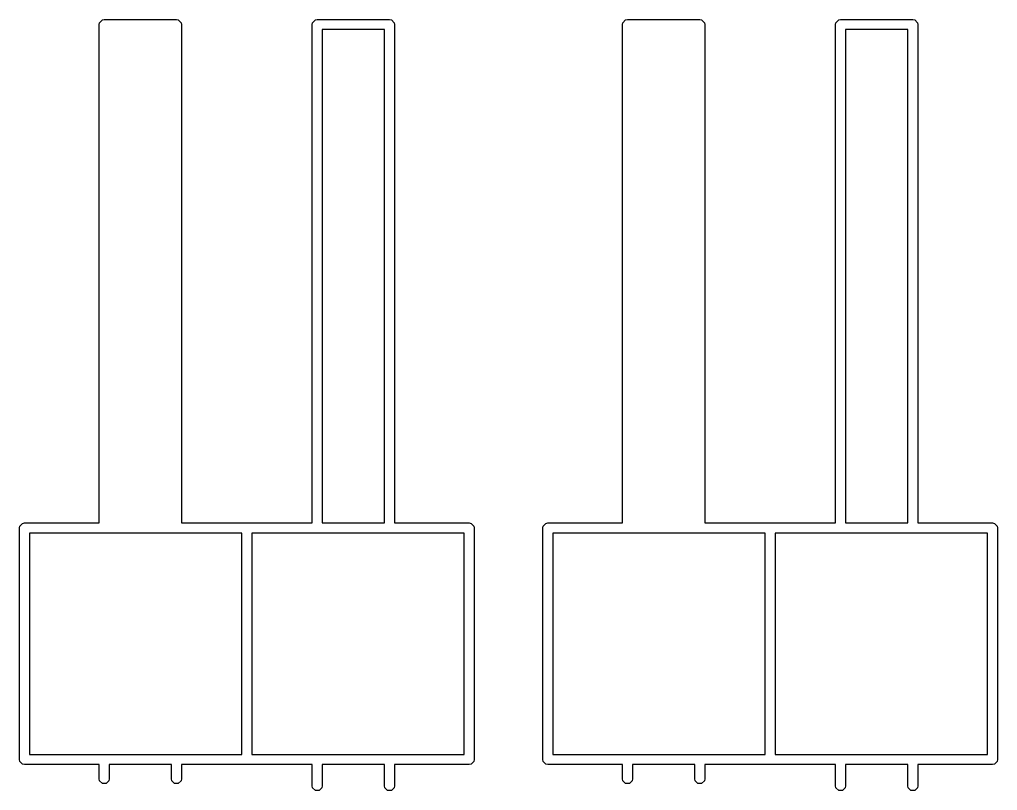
# Model space of a CAD drawing. Header units: inches. Extents: x 2.93 to 6.73, y -4.05 to -2.01.
# Drawn here: x 2.9299 to 3.389, y -2.3692 to -2.0075 of the extents above; entities that cross this region are included whole.
import ezdxf

# ---------------------------------------------------------------- set-up
doc = ezdxf.new("R2010")
doc.units = ezdxf.units.IN
doc.header["$MEASUREMENT"] = 0
doc.layers.add('BLACK', color=7, linetype='CONTINUOUS')

msp = doc.modelspace()

# ---------------------------------------------------------------- linework, layer by layer
at = {"layer": 'BLACK', "linetype": 'CONTINUOUS'}
for p, q in [((2.96732, -2.00984), (2.9675, -2.00894)), ((2.96732, -2.2437), (2.96732, -2.00984)), ((2.9675, -2.00894), (2.96878, -2.00766)), ((2.96878, -2.00766), (2.96969, -2.00748)), ((2.96969, -2.00748), (3.00354, -2.00748)), ((3.00354, -2.00748), (3.00445, -2.00766)), ((3.00445, -2.00766), (3.00573, -2.00894)), ((3.00573, -2.00894), (3.00591, -2.00984)), ((3.00591, -2.00984), (3.00591, -2.2437)), ((3.06732, -2.00984), (3.0675, -2.00894)), ((3.06732, -2.2437), (3.06732, -2.00984)), ((3.0675, -2.00894), (3.06878, -2.00766)), ((3.06878, -2.00766), (3.06969, -2.00748)), ((3.06969, -2.00748), (3.10354, -2.00748)), ((3.10354, -2.00748), (3.10445, -2.00766)), ((3.10445, -2.00766), (3.10573, -2.00894)), ((3.10573, -2.00894), (3.10591, -2.00984)), ((3.10591, -2.00984), (3.10591, -2.2437)), ((3.21299, -2.00984), (3.21317, -2.00894)), ((3.21299, -2.2437), (3.21299, -2.00984)), ((3.21317, -2.00894), (3.21445, -2.00766)), ((3.21445, -2.00766), (3.21535, -2.00748)), ((3.21535, -2.00748), (3.24921, -2.00748)), ((3.24921, -2.00748), (3.25012, -2.00766)), ((3.25012, -2.00766), (3.2514, -2.00894)), ((3.2514, -2.00894), (3.25157, -2.00984)), ((3.25157, -2.00984), (3.25157, -2.2437)), ((3.31299, -2.00984), (3.31317, -2.00894)), ((3.31299, -2.2437), (3.31299, -2.00984)), ((3.31317, -2.00894), (3.31445, -2.00766)), ((3.31445, -2.00766), (3.31535, -2.00748)), ((3.31535, -2.00748), (3.34921, -2.00748)), ((3.34921, -2.00748), (3.35012, -2.00766)), ((3.35012, -2.00766), (3.3514, -2.00894)), ((3.3514, -2.00894), (3.35157, -2.00984)), ((3.35157, -2.00984), (3.35157, -2.2437)), ((3.07205, -2.0122), (3.07205, -2.2437)), ((3.10118, -2.0122), (3.07205, -2.0122)), ((3.10118, -2.2437), (3.10118, -2.0122)), ((3.31772, -2.0122), (3.31772, -2.2437)), ((3.34685, -2.0122), (3.31772, -2.0122)), ((3.34685, -2.2437), (3.34685, -2.0122)), ((2.9301, -2.24516), (2.93138, -2.24388)), ((2.93138, -2.24388), (2.93228, -2.2437)), ((2.93228, -2.2437), (2.96732, -2.2437)), ((3.00591, -2.2437), (3.06732, -2.2437)), ((3.07205, -2.2437), (3.10118, -2.2437)), ((3.10591, -2.2437), (3.14094, -2.2437)), ((3.14094, -2.2437), (3.14185, -2.24388)), ((3.14185, -2.24388), (3.14313, -2.24516)), ((3.17577, -2.24516), (3.17705, -2.24388)), ((3.17705, -2.24388), (3.17795, -2.2437)), ((3.17795, -2.2437), (3.21299, -2.2437)), ((3.25157, -2.2437), (3.31299, -2.2437)), ((3.31772, -2.2437), (3.34685, -2.2437)), ((3.35157, -2.2437), (3.38661, -2.2437)), ((3.38661, -2.2437), (3.38752, -2.24388)), ((3.38752, -2.24388), (3.3888, -2.24516)), ((2.92992, -2.24606), (2.9301, -2.24516)), ((2.92992, -2.35472), (2.92992, -2.24606)), ((2.96969, -2.24843), (2.93465, -2.24843)), ((2.93465, -2.24843), (2.93465, -2.35236)), ((3.00354, -2.24843), (2.96969, -2.24843)), ((3.03425, -2.24843), (3.00354, -2.24843)), ((3.03425, -2.35236), (3.03425, -2.24843)), ((3.03898, -2.24843), (3.03898, -2.35236)), ((3.13858, -2.24843), (3.03898, -2.24843)), ((3.13858, -2.35236), (3.13858, -2.24843)), ((3.14313, -2.24516), (3.14331, -2.24606)), ((3.14331, -2.24606), (3.14331, -2.35472)), ((3.17559, -2.24606), (3.17577, -2.24516)), ((3.17559, -2.35472), (3.17559, -2.24606)), ((3.21535, -2.24843), (3.18031, -2.24843)), ((3.18031, -2.24843), (3.18031, -2.35236)), ((3.24921, -2.24843), (3.21535, -2.24843)), ((3.27992, -2.24843), (3.24921, -2.24843)), ((3.27992, -2.35236), (3.27992, -2.24843)), ((3.28465, -2.24843), (3.28465, -2.35236)), ((3.38425, -2.24843), (3.28465, -2.24843)), ((3.38425, -2.35236), (3.38425, -2.24843)), ((3.3888, -2.24516), (3.38898, -2.24606)), ((3.38898, -2.24606), (3.38898, -2.35472)), ((2.9301, -2.35563), (2.92992, -2.35472)), ((2.93465, -2.35236), (3.03425, -2.35236)), ((3.03898, -2.35236), (3.13858, -2.35236)), ((3.14331, -2.35472), (3.14313, -2.35563)), ((3.17577, -2.35563), (3.17559, -2.35472)), ((3.18031, -2.35236), (3.27992, -2.35236)), ((3.28465, -2.35236), (3.38425, -2.35236)), ((3.38898, -2.35472), (3.3888, -2.35563)), ((2.93138, -2.35691), (2.9301, -2.35563)), ((2.93228, -2.35709), (2.93138, -2.35691)), ((2.96732, -2.35709), (2.93228, -2.35709)), ((2.96732, -2.36378), (2.96732, -2.35709)), ((3.00118, -2.35709), (2.97205, -2.35709)), ((2.97205, -2.35709), (2.97205, -2.36378)), ((3.00118, -2.36378), (3.00118, -2.35709)), ((3.06732, -2.35709), (3.00591, -2.35709)), ((3.00591, -2.35709), (3.00591, -2.36378)), ((3.06732, -2.36703), (3.06732, -2.35709)), ((3.10118, -2.35709), (3.07205, -2.35709)), ((3.07205, -2.35709), (3.07205, -2.36703)), ((3.10118, -2.36703), (3.10118, -2.35709)), ((3.14094, -2.35709), (3.10591, -2.35709)), ((3.10591, -2.35709), (3.10591, -2.36703)), ((3.14185, -2.35691), (3.14094, -2.35709)), ((3.14313, -2.35563), (3.14185, -2.35691)), ((3.17705, -2.35691), (3.17577, -2.35563)), ((3.17795, -2.35709), (3.17705, -2.35691)), ((3.21299, -2.35709), (3.17795, -2.35709)), ((3.21299, -2.36378), (3.21299, -2.35709)), ((3.24685, -2.35709), (3.21772, -2.35709)), ((3.21772, -2.35709), (3.21772, -2.36378)), ((3.24685, -2.36378), (3.24685, -2.35709)), ((3.31299, -2.35709), (3.25157, -2.35709)), ((3.25157, -2.35709), (3.25157, -2.36378)), ((3.31299, -2.36703), (3.31299, -2.35709)), ((3.34685, -2.35709), (3.31772, -2.35709)), ((3.31772, -2.35709), (3.31772, -2.36703)), ((3.34685, -2.36703), (3.34685, -2.35709)), ((3.38661, -2.35709), (3.35157, -2.35709)), ((3.35157, -2.35709), (3.35157, -2.36703)), ((3.38752, -2.35691), (3.38661, -2.35709)), ((3.3888, -2.35563), (3.38752, -2.35691)), ((2.9675, -2.36468), (2.96732, -2.36378)), ((2.97205, -2.36378), (2.97187, -2.36468)), ((3.00136, -2.36468), (3.00118, -2.36378)), ((3.00591, -2.36378), (3.00573, -2.36468)), ((3.21317, -2.36468), (3.21299, -2.36378)), ((3.21772, -2.36378), (3.21754, -2.36468)), ((3.24703, -2.36468), (3.24685, -2.36378)), ((3.25157, -2.36378), (3.2514, -2.36468)), ((2.96878, -2.36596), (2.9675, -2.36468)), ((2.97059, -2.36596), (2.96878, -2.36596)), ((2.97187, -2.36468), (2.97059, -2.36596)), ((3.00264, -2.36596), (3.00136, -2.36468)), ((3.00445, -2.36596), (3.00264, -2.36596)), ((3.00573, -2.36468), (3.00445, -2.36596)), ((3.0675, -2.36794), (3.06732, -2.36703)), ((3.06878, -2.36922), (3.0675, -2.36794)), ((3.07187, -2.36794), (3.07059, -2.36922)), ((3.07205, -2.36703), (3.07187, -2.36794)), ((3.10136, -2.36794), (3.10118, -2.36703)), ((3.10264, -2.36922), (3.10136, -2.36794)), ((3.10573, -2.36794), (3.10445, -2.36922)), ((3.10591, -2.36703), (3.10573, -2.36794)), ((3.21445, -2.36596), (3.21317, -2.36468)), ((3.21626, -2.36596), (3.21445, -2.36596)), ((3.21754, -2.36468), (3.21626, -2.36596)), ((3.24831, -2.36596), (3.24703, -2.36468)), ((3.25012, -2.36596), (3.24831, -2.36596)), ((3.2514, -2.36468), (3.25012, -2.36596)), ((3.31317, -2.36794), (3.31299, -2.36703)), ((3.31445, -2.36922), (3.31317, -2.36794)), ((3.31754, -2.36794), (3.31626, -2.36922)), ((3.31772, -2.36703), (3.31754, -2.36794)), ((3.34703, -2.36794), (3.34685, -2.36703)), ((3.34831, -2.36922), (3.34703, -2.36794)), ((3.3514, -2.36794), (3.35012, -2.36922)), ((3.35157, -2.36703), (3.3514, -2.36794)), ((3.07059, -2.36922), (3.06878, -2.36922)), ((3.10445, -2.36922), (3.10264, -2.36922)), ((3.31626, -2.36922), (3.31445, -2.36922)), ((3.35012, -2.36922), (3.34831, -2.36922))]:
    msp.add_line(p, q, dxfattribs=at)

doc.saveas('drawing.dxf')
